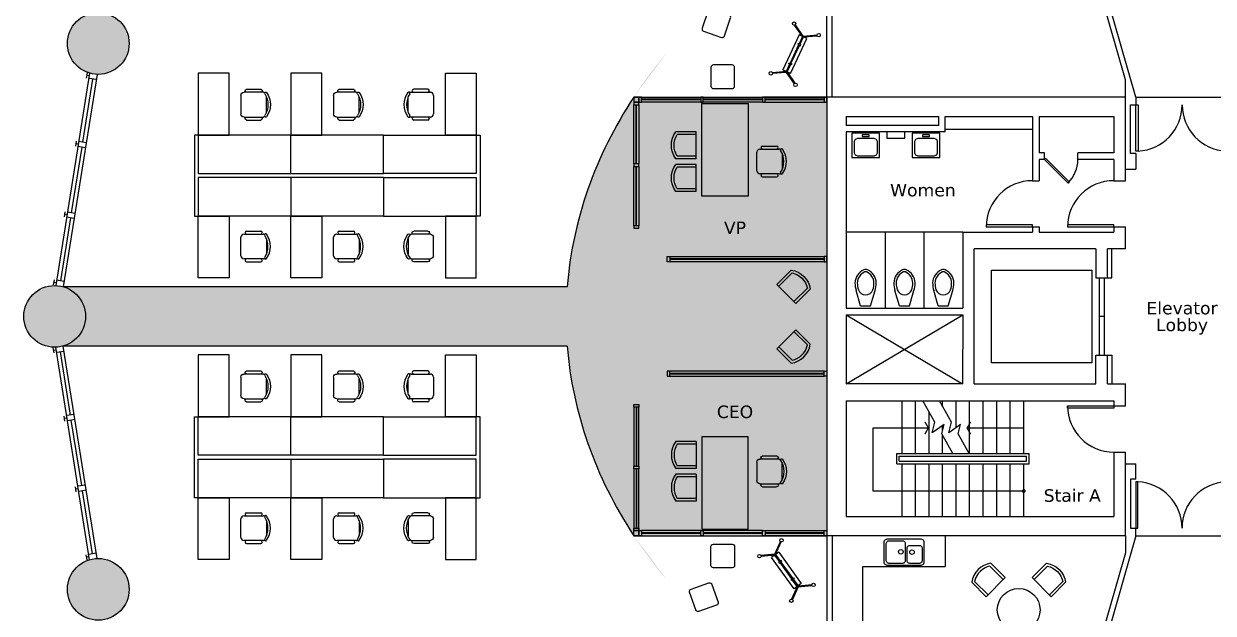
# Model space of a CAD drawing. Header units: centimetres. Extents: x -2286 to 2286, y -2018 to 2018.
# Drawn here: x -2286 to 61, y -586 to 578 of the extents above; entities that cross this region are included whole.
import ezdxf
from ezdxf.enums import TextEntityAlignment as Align

# ---------------------------------------------------------------- set-up
doc = ezdxf.new("R2010")
doc.units = ezdxf.units.CM
for name, color, linetype in [('A-door', 3, 'Continuous'), ('A-door-elev', 44, 'Continuous'), ('A-flor-patn', 5, 'Continuous'), ('A-flor-shft', 5, 'Continuous'), ('A-flor-strs', 12, 'Continuous'), ('A-mlwk', 30, 'Continuous'), ('A-note', 7, 'Continuous'), ('A-plbg-fixt', 3, 'Continuous'), ('A-wall', 1, 'Continuous'), ('A-wall-core', 7, 'Continuous'), ('A-wall-head', 8, 'Continuous'), ('A-wall-shel', 9, 'Continuous'), ('Elevator', 6, 'Continuous')]:
    doc.layers.add(name, color=color, linetype=linetype)
for name, color, linetype, true_color in [('A-flor-fill', 7, 'Continuous', 0xe8eafd), ('A-furn', 7, 'Continuous', 0x007300), ('A-furn-glass', 7, 'Continuous', 0x009494), ('A-furn-syst', 7, 'Continuous', 0x850000), ('A-shel-fill', 7, 'Continuous', 0x949494)]:
    doc.layers.add(name, color=color, linetype=linetype, true_color=true_color)
doc.styles.add('Title', font='verdana.ttf')

# ---------------------------------------------------------------- blocks, each defined once
blk = doc.blocks.new('OfficeChair')
at = {"color": 0}
for p, q in [((-5.952091793397813, 19.79999999999995), (5.952091793397813, 19.79999999999995)), ((-12, 4.400000000000091), (-12, 15.40000000000009)), ((-9.599999999999909, 2.400000000000091), (-9.599999999999909, 17.40000000000009)), ((9.599999999999909, 17.40000000000009), (9.599999999999909, 2.400000000000091)), ((12, 4.400000000000091), (12, 15.40000000000009)), ((7.199999999999818, 0), (-7.199999999999818, 0))]:
    blk.add_line(p, q, dxfattribs=at)
for centre, radius, start, end in [((-8.93427515625126, 19.21854397323614), 0.8634848993067097, 126.1745029890212, 306.1745029890212), ((0, 7), 16, 53.8254970109788, 126.1745029890212), ((0, 5.258873381212197), 15.71215325983861, 57.57575250459609, 122.4242474954039), ((8.93427515625126, 19.21854397323614), 0.8634848993067097, 233.8254970109788, 53.8254970109788), ((-10.80000000000018, 15.40000000000009), 1.2, 0, 180), ((-7.199999999999818, 17.40000000000009), 2.4, 153.7164312021626, 180), ((7.199999999999818, 17.40000000000009), 2.4, 0, 26.28356879783745), ((10.80000000000018, 15.40000000000009), 1.2, 0, 180), ((-10.80000000000018, 4.400000000000091), 1.2, 180, 0), ((-7.199999999999818, 2.400000000000091), 2.4, 180, 270), ((7.199999999999818, 2.400000000000091), 2.4, 270, 0), ((10.80000000000018, 4.400000000000091), 1.2, 180, 0)]:
    blk.add_arc(centre, radius, start, end, dxfattribs=at)
blk = doc.blocks.new('CoffeeChair')
at = {"linetype": 'Continuous'}
for p, q in [((-10.49999999978263, -6.756363620752381e-05), (-10.50010151138667, 15.77575360218032)), ((-8.399999999825923, -5.405090894328168e-05), (-8.400094464599533, 14.68062594878722)), ((8.399999999826377, 5.405090894328168e-05), (8.399905535052767, 14.68073405060511)), ((10.49999999978286, 6.756363620752381e-05), (10.4998984887593, 15.77579851126859)), ((10.49999999978286, 6.756363620752381e-05), (-10.49999999978263, -6.756363620752381e-05))]:
    blk.add_line(p, q, dxfattribs=at)
for radius, start, end in [(17.54929558892543, 53.25083670738347, 126.7494083498814), (15.44929558892548, 57.06374148575811, 122.9369358688072)]:
    blk.add_arc((-7.144025016714295e-05, 1.714205174906283), radius, start, end, dxfattribs=at)
blk = doc.blocks.new('Sink')
for points in [[(-13, 20.5), (13, 20.5), (13.64701334635447, 20.41477457682299), (14.25, 20.1650390625), (14.76774088541697, 19.76774088541674), (15.1650390625, 19.25), (15.41477457682322, 18.64701334635424), (15.5, 18), (15.5, 2.5), (15.41477457682322, 1.852986653645985), (15.1650390625, 1.25), (14.76774088541697, 0.7322591145834849), (14.25, 0.3349609375), (13.64701334635447, 0.08522542317723492), (13, 0), (-13, 0), (-13.64701334635447, 0.08522542317723492), (-14.25, 0.3349609375), (-14.76774088541697, 0.7322591145834849), (-15.1650390625, 1.25), (-15.41477457682322, 1.852986653645985), (-15.5, 2.5), (-15.5, 18), (-15.41477457682322, 18.64701334635424), (-15.1650390625, 19.25), (-14.76774088541697, 19.76774088541674), (-14.25, 20.1650390625), (-13.64701334635447, 20.41477457682299), (-13, 20.5)], [(-11.75, 19), (-1, 19), (-0.4823811848955302, 18.93182373046875), (0, 18.73203531901049), (0.4141845703125, 18.4141845703125), (0.7320353190107198, 18), (0.93182373046875, 17.51761881510424), (1, 17), (1, 3.5), (0.93182373046875, 2.982381184895985), (0.7320353190107198, 2.5), (0.4141845703125, 2.0858154296875), (0, 1.767964680989735), (-0.4823811848955302, 1.56817626953125), (-1, 1.5), (-11.75, 1.5), (-12.26761881510447, 1.56817626953125), (-12.75, 1.767964680989735), (-13.1641845703125, 2.0858154296875), (-13.48203531901072, 2.5), (-13.68182373046875, 2.982381184895985), (-13.75, 3.5), (-13.75, 17), (-13.68182373046875, 17.51761881510424), (-13.48203531901072, 18), (-13.1641845703125, 18.4141845703125), (-12.75, 18.73203531901049), (-12.26761881510447, 18.93182373046875), (-11.75, 19)], [(4.5, 15.5), (12, 15.5), (12.51761881510447, 15.43182373046875), (13, 15.23203531901049), (13.4141845703125, 14.9141845703125), (13.73203531901072, 14.5), (13.93182373046875, 14.01761881510424), (14, 13.5), (14, 3.5), (13.93182373046875, 2.982381184895985), (13.73203531901072, 2.5), (13.4141845703125, 2.0858154296875), (13, 1.767964680989735), (12.51761881510447, 1.56817626953125), (12, 1.5), (4.5, 1.5), (3.98238118489553, 1.56817626953125), (3.5, 1.767964680989735), (3.0858154296875, 2.0858154296875), (2.76796468098928, 2.5), (2.56817626953125, 2.982381184895985), (2.5, 3.5), (2.5, 13.5), (2.56817626953125, 14.01761881510424), (2.76796468098928, 14.5), (3.0858154296875, 14.9141845703125), (3.5, 15.23203531901049), (3.98238118489553, 15.43182373046875), (4.5, 15.5)]]:
    blk.add_lwpolyline(points)
for centre in [(-2.5, 10.5), (6.25, 10.25)]:
    blk.add_circle(centre, 1.75)

msp = doc.modelspace()

# ---------------------------------------------------------------- hatches: boundary and pattern name
at = {"layer": 'A-flor-fill'}
h = msp.add_hatch(color=256, dxfattribs=at)
h.dxf.hatch_style = 1
edge = h.paths.add_edge_path()
edge.add_line((-700.9290977978502, 433.0409012155934), (-1082.150927205622, 433.1385325023165))
edge.add_ellipse((3.374644518381619, 0.09367149388262078), major_axis=(-1219.200000930956, 0), ratio=0.7801877187911285, start_angle=332.9183807886959, end_angle=356.4781850931019)
edge.add_line((-1213.522875674057, 58.52482332331467), (-2207.982255270148, 58.52482354280807))
edge.add_arc((-2225.04, 2.220050873802393e-07), 60.96, 0, 73.75061869493283, ccw=False)
edge.add_arc((-2225.04, -2.22005096404132e-07), 60.96000000000001, -73.75061869493283, 4.173214165348327e-07, ccw=False)
edge.add_line((-2207.982255270148, -58.52482354280809), (-1213.508073381322, -58.52482376230438))
edge.add_ellipse((3.374644518381619, 0.09367149388262078), major_axis=(-1219.200000930956, 0), ratio=0.7801877187911285, start_angle=363.5331209494697, end_angle=387.0942941384804)
edge.add_line((-1082.028112448621, -433.1385325022462), (-701.150952186485, -433.2360755188611))
edge.add_line((-701.1509521864849, -433.2360755188611), (-700.9290977978503, 433.0409012155934))
at = {"layer": 'A-shel-fill'}
h = msp.add_hatch(color=256, dxfattribs=at)
h.dxf.hatch_style = 1
h.paths.add_polyline_path([(604.6559894777557, 1897.81034185076, 1), (482.7359894777557, 1897.81034185076, 1)])
h.paths.add_polyline_path([(1121.887274026149, 1720.334428369606, 1), (999.9672740261485, 1720.334428369606, 1)])
h.paths.add_polyline_path([(1461.436914816435, 1427.309968672609, 1), (1583.356914816435, 1427.309968672609, 1)])
h.paths.add_polyline_path([(1833.176967312938, 1026.926460509153, 1), (1955.096967312938, 1026.926460509153, 1)])
h.paths.add_polyline_path([(2199.981485038658, 538.9210484727616, 1), (2078.061485038658, 538.9210484727616, 1)])
h.paths.add_polyline_path([(2164.08, -2.220051555923419e-07, 1), (2286, -2.220051555923419e-07, 1)])
h.paths.add_polyline_path([(2199.981485038658, -538.9210484727616, 1), (2078.061485038658, -538.9210484727616, 1)])
h.paths.add_polyline_path([(1955.096967312938, -1026.926460509153, 1), (1833.176967312938, -1026.926460509153, 1)])
h.paths.add_polyline_path([(1583.356914816435, -1427.309968672609, 1), (1461.436914816435, -1427.309968672609, 1)])
h.paths.add_polyline_path([(1121.887274026149, -1720.334428369606, 1), (999.9672740261485, -1720.334428369606, 1)])
h.paths.add_polyline_path([(604.6559894777557, -1897.81034185076, 1), (482.7359894777557, -1897.81034185076, 1)])
h.paths.add_polyline_path([(-482.7359894777557, -1897.81034185076, 1), (-604.6559894777557, -1897.81034185076, 1)])
h.paths.add_polyline_path([(-999.9672740261484, -1720.334428369606, 1), (-1121.887274026149, -1720.334428369606, 1)])
h.paths.add_polyline_path([(-1461.436914816435, -1427.309968672609, 1), (-1583.356914816435, -1427.309968672609, 1)])
h.paths.add_polyline_path([(-1833.176967312938, -1026.926460509153, 1), (-1955.096967312938, -1026.926460509153, 1)])
h.paths.add_polyline_path([(-2199.981485038658, -538.9210484727616, 1), (-2078.061485038658, -538.9210484727616, 1)])
h.paths.add_polyline_path([(-2164.08, -2.220051555923419e-07, 1), (-2286, -2.220051555923419e-07, 1)])
h.paths.add_polyline_path([(-2078.061485038658, 538.9210484727616, 1), (-2199.981485038658, 538.9210484727616, 1)])
h.paths.add_polyline_path([(-1833.176967312938, 1026.926460509153, 1), (-1955.096967312938, 1026.926460509153, 1)])
h.paths.add_polyline_path([(-1583.356914816435, 1427.309968672609, 1), (-1461.436914816435, 1427.309968672609, 1)])
h.paths.add_polyline_path([(-1121.887274026149, 1720.334428369606, 1), (-999.9672740261484, 1720.334428369606, 1)])
h.paths.add_polyline_path([(-604.6559894777557, 1897.81034185076, 1), (-482.7359894777557, 1897.81034185076, 1)])

# ---------------------------------------------------------------- linework, layer by layer
at = {"layer": 'A-door'}
for points in [[(-91.32907279438153, 417.8985325023153), (-86.88407279438152, 417.8985325023153), (-86.88407279438152, 326.4585325023153), (-91.32907279438153, 326.4585325023153)], [(-91.55092720562195, -417.8985325023153), (-87.10592720562194, -417.8985325023153), (-87.10592720562194, -326.4585325023153), (-91.55092720562195, -326.4585325023153)]]:
    msp.add_lwpolyline(points, close=True, dxfattribs=at)
for points in [[(-224.9718714597469, 263.2513311676795), (-271.6690727943815, 309.9485325023153), (-269.3990821531062, 312.2185231435911), (-222.7018808184716, 265.5213218089559), (-224.9718714597469, 263.2513311676795)], [(-386.6038144122216, 176.5985325023153), (-295.1640727943815, 176.5985325023153), (-295.1640727943815, 181.0435325023153), (-386.6038144122216, 181.0435325023153), (-386.6038144122216, 176.5985325023153)], [(-225.9488144122216, 176.5985325023153), (-134.5090727943815, 176.5985325023153), (-134.5090727943815, 181.0435325023153), (-225.9488144122216, 181.0435325023153), (-225.9488144122216, 176.5985325023153)], [(-226.170668823462, -176.5985325023153), (-134.7309272056243, -176.5985325023153), (-134.7309272056243, -181.0435325023153), (-226.170668823462, -181.0435325023153), (-226.170668823462, -176.5985325023153)]]:
    msp.add_lwpolyline(points, dxfattribs=at)
for centre, radius, start, end in [((-91.32907279438153, 417.8985325023153), 91.44000000000058, 272.7830207538572, 0), ((91.55092720561963, 417.8985325023153), 91.44000000000058, 180, 267.2169792461428), ((-271.6690727943815, 309.9485325023153), 66.03979329427082, 315.0000000000092, 0), ((-295.1640727943815, 176.5985325023153), 91.43974161783854, 90, 180), ((-134.5090727943815, 176.5985325023153), 91.43974161783854, 90, 180), ((-134.7309272056243, -176.5985325023153), 91.43974161783854, 180, 270), ((-91.55092720562195, -417.8985325023153), 91.44000000000058, 0, 87.21697924614284), ((91.32907279437806, -417.8985325023153), 91.44000000000058, 92.78302075385714, 180)]:
    msp.add_arc(centre, radius, start, end, dxfattribs=at)
at = {"layer": 'A-door-elev'}
for p, q in [((-163.9409272056266, 76.26853250231531), (-163.9409272056266, -76.26853250231531)), ((-153.7809272056266, 76.26853250231531), (-153.7809272056266, -76.26853250231531)), ((-153.7809272056266, 0), (-163.9409272056266, 0))]:
    msp.add_line(p, q, dxfattribs=at)
at = {"layer": 'A-flor-patn'}
for p, q in [((-1082.150927205621, 433.1385325023166), (-700.9290977978504, 433.0409012155934)), ((-1213.522875674057, 58.52482332331466), (-2207.982255270148, 58.52482354280808)), ((-1213.508073381322, -58.52482376230438), (-2207.982255270148, -58.52482354280808)), ((-1082.028112448621, -433.1385325022462), (-701.1509521864847, -433.2360755188611))]:
    msp.add_line(p, q, dxfattribs=at)
for start_param, end_param in [(5.810521885170979, 6.221718041408397), (6.344849900619021, 6.756069948399871)]:
    msp.add_ellipse((3.374644518381619, 0.09367149388262078), major_axis=(-1219.200000930956, 0), ratio=0.7801877187911285, start_param=start_param, end_param=end_param, dxfattribs=at)
at = {"layer": 'A-flor-shft'}
for p, q in [((-663.050927205622, -133.4185325023153), (-432.9590727943815, 3.243532502315302)), ((-662.8290727943815, 3.243532502315302), (-433.180927205622, -133.4185325023153))]:
    msp.add_line(p, q, dxfattribs=at)
at = {"layer": 'A-flor-strs'}
for p, q in [((-552.560927205622, -270.5785325023153), (-552.560927205622, -166.4385325023153)), ((-525.8909272056219, -270.5785325023153), (-525.8909272056219, -166.4385325023153)), ((-472.5509272056219, -177.8658453278358), (-472.5509272056219, -166.4385325023153)), ((-445.880927205622, -219.4055836904662), (-445.880927205622, -166.4385325023153)), ((-419.2109272056219, -270.5785325023153), (-419.2109272056219, -166.4385325023153)), ((-392.5409272056219, -270.5785325023153), (-392.5409272056219, -166.4385325023153)), ((-365.870927205622, -270.5785325023153), (-365.870927205622, -166.4385325023153)), ((-339.200927205622, -270.5785325023153), (-339.200927205622, -166.4385325023153)), ((-312.5309272056219, -270.5785325023153), (-312.5309272056219, -166.4385325023153)), ((-499.2209272056219, -270.5785325023153), (-499.2209272056219, -188.3379709788778)), ((-609.913757202366, -344.8735325023153), (-609.913757202366, -220.2168003245809)), ((-609.913757202366, -220.2168003245809), (-500.6116950278875, -220.2168003245809)), ((-472.5509272056219, -224.5351930654662), (-472.5509272056219, -215.2324534007528)), ((-312.5309272056219, -220.4135325023153), (-424.3320566402318, -220.4135325023153)), ((-472.5509272056219, -270.5785325023153), (-472.5509272056219, -235.4790728668983)), ((-563.24316923036, -290.8985325023153), (-563.24316923036, -270.5785325023153)), ((-563.24316923036, -270.5785325023153), (-301.62316923036, -270.5785325023153)), ((-558.16316923036, -275.6585325023153), (-306.70316923036, -275.6585325023153)), ((-558.16316923036, -285.8185325023153), (-558.16316923036, -275.6585325023153)), ((-306.70316923036, -285.8185325023153), (-306.70316923036, -275.6585325023153)), ((-301.62316923036, -290.8985325023153), (-301.62316923036, -270.5785325023153)), ((-563.24316923036, -290.8985325023153), (-301.62316923036, -290.8985325023153)), ((-558.16316923036, -285.8185325023153), (-306.70316923036, -285.8185325023153)), ((-552.560927205622, -395.0385325023153), (-552.560927205622, -290.8985325023153)), ((-525.8909272056219, -395.0385325023153), (-525.8909272056219, -290.8985325023153)), ((-499.2209272056219, -395.0385325023153), (-499.2209272056219, -290.8985325023153)), ((-472.5509272056219, -395.0385325023153), (-472.5509272056219, -290.8985325023153)), ((-445.880927205622, -395.0385325023153), (-445.880927205622, -290.8985325023153)), ((-419.2109272056219, -395.0385325023153), (-419.2109272056219, -290.8985325023153)), ((-392.5409272056219, -395.0385325023153), (-392.5409272056219, -290.8985325023153)), ((-365.870927205622, -395.0385325023153), (-365.870927205622, -290.8985325023153)), ((-339.200927205622, -395.0385325023153), (-339.200927205622, -290.8985325023153)), ((-312.5309272056219, -395.0385325023153), (-312.5309272056219, -290.8985325023153)), ((-309.8298511673935, -344.8735325023153), (-609.913757202366, -344.8735325023153))]:
    msp.add_line(p, q, dxfattribs=at)
for points in [[(-452.693424147333, -270.5785325023153), (-474.4352566327037, -232.1483950635739), (-469.7622602134344, -213.2682038200847), (-492.9740733644753, -229.6179035271159), (-487.7676728110907, -208.5823916456051), (-511.6105068768443, -166.4385041130534)], [(-420.0988186030861, -270.5785325023153), (-441.8406053468972, -232.1483950635739), (-437.1676606040594, -213.2682038200847), (-460.3794737551003, -229.6179035271159), (-455.1730732017157, -208.5823916456051), (-479.0159072674693, -166.4385041130534)]]:
    msp.add_lwpolyline(points, dxfattribs=at)
at = {"layer": 'A-flor-strs', "const_width": 2.54, "flags": 128}
for points in [[(-500.6116950278875, -220.2168003245809), (-507.6833975222978, -207.9682523082517)], [(-424.3320566402318, -220.4135325023153), (-417.2603541458216, -208.164984485986)], [(-500.6116950278875, -220.2168003245809), (-507.6833975222978, -232.4653483409102)], [(-424.3320566402318, -220.4135325023153), (-417.2603541458216, -232.6620805186446)]]:
    msp.add_lwpolyline(points, dxfattribs=at)
at = {"layer": 'A-flor-strs', "const_width": 3.81, "flags": 128}
msp.add_lwpolyline([(-310.625927205622, -344.8735325023153, -1), (-314.435927205622, -344.8735325023153, -1)], format="xyb", close=True, dxfattribs=at)
at = {"layer": 'A-furn'}
for p, q in [((-749.074640074544, 552.614502077925), (-764.6902263019819, 574.967143721331)), ((-747.5129778309682, 553.7054814714005), (-763.128564058406, 576.0581231148064)), ((-755.9772280407177, 555.8422999912458), (-788.2552071739295, 486.8164203295138)), ((-772.7243842500391, 479.5538750245419), (-740.4464051168285, 548.5797546862739)), ((-740.4464051168285, 548.5797546862739), (-755.9772280407177, 555.8422999912458)), ((-749.074640074544, 552.614502077925), (-755.741120064889, 538.3583541424605)), ((-754.0154730733458, 537.5514046641302), (-747.348993083001, 551.8075525995947)), ((-747.348993083001, 551.8075525995947), (-749.074640074544, 552.614502077925)), ((-747.5129778309682, 553.7054814714005), (-720.3472292123693, 556.052655017645)), ((-747.348993083001, 551.8075525995947), (-720.183244464402, 554.1547261458392)), ((-756.8280428624391, 536.033989227432), (-773.5992164198619, 500.1691352666847)), ((-771.8735694283189, 499.3621857883546), (-755.102395870896, 535.2270397491018)), ((-774.686139217411, 497.8447703516563), (-781.3526192077559, 483.5886224161929)), ((-779.6269722162127, 482.7816729378628), (-772.9604922258678, 497.037820873326)), ((-781.3526192077559, 483.5886224161929), (-808.5183678263547, 481.2414488699474)), ((-781.1886344597897, 481.6906935443861), (-808.3543830783875, 479.3435199981416)), ((-772.7243842500391, 479.5538750245419), (-788.2552071739295, 486.8164203295138)), ((-781.3526192077559, 483.5886224161929), (-779.6269722162127, 482.7816729378628)), ((-781.1886344597897, 481.6906935443861), (-765.5730482323509, 459.3380519009801)), ((-779.6269722162127, 482.7816729378628), (-764.011385988775, 460.4290312944556)), ((-1758.786897501055, 358.1400000383641), (-1941.666897501097, 358.1400000383641)), ((-1575.906897501013, 358.1400000383641), (-1758.786897501055, 358.1400000383641)), ((-1758.786897501055, 281.9400000383664), (-1758.786897501055, 358.1400000383641)), ((-1575.906897501013, 281.9400000383664), (-1575.906897501013, 358.1400000383641)), ((-1575.906897501013, 358.1400000383641), (-1393.026897500972, 358.1400000383641)), ((-1575.906897501013, 281.9400000383664), (-1575.906897501013, 358.1400000383641)), ((-1758.786897501055, 274.3200000383664), (-1758.786897501055, 198.1200000383687)), ((-1575.906897501013, 274.3200000383664), (-1575.906897501013, 198.1200000383687)), ((-1575.906897501013, 274.3200000383664), (-1575.906897501013, 198.1200000383687)), ((-1758.786897501055, 198.1200000383687), (-1941.666897501097, 198.1200000383687)), ((-1575.906897501013, 198.1200000383687), (-1758.786897501055, 198.1200000383687)), ((-1575.906897501013, 198.1200000383687), (-1393.026897500972, 198.1200000383687)), ((-1758.786897501055, -198.1200000383687), (-1941.666897501097, -198.1200000383687)), ((-1575.906897501013, -198.1200000383687), (-1758.786897501055, -198.1200000383687)), ((-1758.786897501055, -274.3200000383664), (-1758.786897501055, -198.1200000383687)), ((-1575.906897501013, -274.3200000383664), (-1575.906897501013, -198.1200000383687)), ((-1575.906897501013, -198.1200000383687), (-1393.026897500972, -198.1200000383687)), ((-1575.906897501013, -274.3200000383664), (-1575.906897501013, -198.1200000383687)), ((-1758.786897501055, -281.9400000383664), (-1758.786897501055, -358.1400000383641)), ((-1575.906897501013, -281.9400000383664), (-1575.906897501013, -358.1400000383641)), ((-1575.906897501013, -281.9400000383664), (-1575.906897501013, -358.1400000383641)), ((-1758.786897501055, -358.1400000383641), (-1941.666897501097, -358.1400000383641)), ((-1575.906897501013, -358.1400000383641), (-1758.786897501055, -358.1400000383641)), ((-1575.906897501013, -358.1400000383641), (-1393.026897500972, -358.1400000383641)), ((-804.0000011474981, -469.467304668277), (-792.7554552693837, -444.626867682183)), ((-802.2645296460087, -470.2529023181734), (-791.0199837678954, -445.4124653320782)), ((-804.0000011474981, -469.467304668277), (-831.134723557617, -472.1494607768592)), ((-796.0721965551804, -465.8122479866316), (-810.0049460095437, -475.8037202325997)), ((-796.0721965551804, -465.8122479866316), (-751.6656532397637, -527.735578894908)), ((-803.8126129187154, -471.3630659010591), (-830.9473353288355, -474.045222009639)), ((-765.5984026941247, -537.7270511408761), (-810.0049460095437, -475.8037202325997)), ((-803.8126129187154, -471.3630659010591), (-802.2645296460087, -470.2529023181734)), ((-794.6411796257296, -484.1523004665758), (-803.8126129187154, -471.3630659010591)), ((-802.2645296460087, -470.2529023181734), (-793.0930963530227, -483.04213688369)), ((-770.0728407577609, -518.411967263467), (-793.1458417642522, -486.2374954469259)), ((-791.5977584915454, -485.1273318640401), (-768.5247574850553, -517.3018036805812)), ((-759.4060696032965, -533.2863968093344), (-770.6506154814085, -558.1268337954284)), ((-757.6705981018082, -534.0719944592296), (-768.9151439799202, -558.9124314453236)), ((-759.4060696032965, -533.2863968093344), (-768.5775028962823, -520.4971622438165)), ((-767.0294196235756, -519.3869986609313), (-757.8579863305897, -532.1762332264492)), ((-751.6656532397637, -527.735578894908), (-765.5984026941247, -537.7270511408761)), ((-757.8579863305897, -532.1762332264492), (-759.4060696032965, -533.2863968093344)), ((-757.8579863305897, -532.1762332264492), (-730.7232639204697, -529.494077117867)), ((-757.6705981018082, -534.0719944592296), (-730.5358756916881, -531.389838350648))]:
    msp.add_line(p, q, dxfattribs=at)
at = {"layer": 'A-furn', "flags": 128}
for points in [[(-944.2775974799591, 563.0886379058534), (-908.9799611647632, 551.0763063227009, 0.4142135623731023), (-903.0909801308225, 553.9747804504187), (-891.0786485476694, 589.2724167656147, 0.41421356237309), (-893.9771226753872, 595.1613977995565), (-929.2747589905844, 607.1737293827096, 0.4142135623731014), (-935.163740024525, 604.2752552549917), (-947.1760716076781, 568.9776189397952, 0.4142135623730911)], [(-925.0744566646158, 449.8864933825961), (-887.7888127859604, 449.8867333019938, 0.4142135623731023), (-883.1476547697328, 454.5279510468941), (-883.1478946891306, 491.8135949255494, 0.41421356237309), (-887.7891124340314, 496.4547529417777), (-925.0747563126866, 496.4545130223799, 0.4142135623731014), (-929.7159143289144, 491.8132952774797), (-929.7156744095166, 454.5276513988244, 0.4142135623730911)], [(-925.0744566646158, -449.8864933825961), (-887.7888127859604, -449.8867333019938, -0.4142135623731023), (-883.1476547697328, -454.5279510468941), (-883.1478946891306, -491.8135949255494, -0.41421356237309), (-887.7891124340314, -496.4547529417777), (-925.0747563126866, -496.4545130223799, -0.4142135623731014), (-929.7159143289144, -491.8132952774797), (-929.7156744095166, -454.5276513988244, -0.4142135623730911)], [(-969.0567576656426, -538.3094777201699), (-933.7591213504468, -526.2971461370173, -0.4142135623731023), (-927.8701403165061, -529.1956202647352), (-915.857808733353, -564.4932565799311, -0.41421356237309), (-918.7562828610709, -570.3822376138729), (-954.0539191762679, -582.394569197026, -0.4142135623731014), (-959.9429002102086, -579.4960950693081), (-971.9552317933617, -544.1984587541117, -0.4142135623730911)]]:
    msp.add_lwpolyline(points, format="xyb", close=True, dxfattribs=at)
at = {"layer": 'A-furn'}
for points in [[(-753.3704537840266, 534.4171465494227), (-752.2835309864776, 536.7415114644512), (-757.4730621517572, 539.1682473421396), (-758.5599849493074, 536.8438824271111)], [(-770.1416273414494, 498.5522925886755), (-771.2285501389985, 496.2279276736469), (-776.4180813042805, 498.6546635513354), (-775.3311585067302, 500.9790284663638)], [(-1880.706897501094, 358.1400000383641), (-1880.706897501094, 480.0600000383664), (-1941.666897501097, 480.0600000383664), (-1941.666897501097, 358.1400000383641)], [(-1697.826897501053, 358.1400000383641), (-1697.826897501053, 480.0600000383664), (-1758.786897501055, 480.0600000383664), (-1758.786897501055, 358.1400000383641)], [(-1453.986897500974, 358.1400000383641), (-1453.986897500974, 480.0600000383664), (-1393.026897500972, 480.0600000383664), (-1393.026897500972, 358.1400000383641)], [(-856.0909272056219, 237.5585325023188), (-947.530927205622, 237.5585325023188), (-947.530927205622, 420.4385325023165), (-856.0909272056219, 420.4385325023165)], [(-1880.706897501094, 198.1200000383687), (-1880.706897501094, 76.20000003836641), (-1941.666897501097, 76.20000003836641), (-1941.666897501097, 198.1200000383687)], [(-1697.826897501053, 198.1200000383687), (-1697.826897501053, 76.20000003836641), (-1758.786897501055, 76.20000003836641), (-1758.786897501055, 198.1200000383687)], [(-1453.986897500974, 198.1200000383687), (-1453.986897500974, 76.20000003836641), (-1393.026897500972, 76.20000003836641), (-1393.026897500972, 198.1200000383687)], [(-1880.706897501094, -198.1200000383687), (-1880.706897501094, -76.20000003836641), (-1941.666897501097, -76.20000003836641), (-1941.666897501097, -198.1200000383687)], [(-1697.826897501053, -198.1200000383687), (-1697.826897501053, -76.20000003836641), (-1758.786897501055, -76.20000003836641), (-1758.786897501055, -198.1200000383687)], [(-1453.986897500974, -198.1200000383687), (-1453.986897500974, -76.20000003836641), (-1393.026897500972, -76.20000003836641), (-1393.026897500972, -198.1200000383687)], [(-856.0909272056219, -237.5585325023188), (-947.530927205622, -237.5585325023188), (-947.530927205622, -420.4385325023165), (-856.0909272056219, -420.4385325023165)], [(-1880.706897501094, -358.1400000383641), (-1880.706897501094, -480.0600000383664), (-1941.666897501097, -480.0600000383664), (-1941.666897501097, -358.1400000383641)], [(-1697.826897501053, -358.1400000383641), (-1697.826897501053, -480.0600000383664), (-1758.786897501055, -480.0600000383664), (-1758.786897501055, -358.1400000383641)], [(-1453.986897500974, -358.1400000383641), (-1453.986897500974, -480.0600000383664), (-1393.026897500972, -480.0600000383664), (-1393.026897500972, -358.1400000383641)], [(-790.0440278692813, -484.0131184461559), (-791.5393657307587, -481.9279234658059), (-796.1949102479936, -485.26651388446), (-794.6995723865163, -487.3517088648095)], [(-766.9710268627889, -516.1875902626971), (-765.4756890013115, -518.2727852430471), (-770.1312335185453, -521.6113756617001), (-771.626571380025, -519.5261806813512)]]:
    msp.add_lwpolyline(points, close=True, dxfattribs=at)
for centre in [(-765.7494792483642, 578.1465876718829), (-717.064123508091, 555.3802730029697), (-811.6374887826659, 480.0159020128168), (-762.9521330423926, 457.2495873439037), (-790.5627029984295, -442.0925594694071), (-834.2384867575961, -473.4133969451747), (-727.4321124917091, -530.1259021823324), (-771.1078962508757, -561.4467396581)]:
    msp.add_circle(centre, 3.351250608224261, dxfattribs=at)
at = {"layer": 'A-furn-glass'}
for p, q in [((-950.070927205622, 428.6935325023165), (-1066.910927205622, 428.6935325023165)), ((-950.070927205622, 427.4235325023164), (-1066.910927205622, 427.4235325023164)), ((-828.150927205622, 428.6935325023165), (-944.9909272056219, 428.6935325023165)), ((-828.150927205622, 427.4235325023164), (-944.9909272056219, 427.4235325023164)), ((-706.2309272056219, 428.6935325023153), (-823.070927205622, 428.6935325023165)), ((-706.2309272056219, 427.4235325023153), (-823.070927205622, 427.4235325023164)), ((-1077.705927205622, 301.0585325023164), (-1077.705927205622, 417.8985325023165)), ((-1076.435927205622, 301.0585325023164), (-1076.435927205622, 417.8985325023165)), ((-1077.705927205622, 179.1385325023165), (-1077.705927205622, 295.9785325023165)), ((-1076.435927205622, 179.1385325023165), (-1076.435927205622, 295.9785325023165)), ((-706.2309272056254, 113.733532502313), (-1011.030927205622, 113.7335325023165)), ((-706.2309272056254, 112.463532502313), (-1011.030927205622, 112.4635325023165)), ((-706.2309272056254, -112.463532502313), (-1011.030927205622, -112.4635325023165)), ((-706.2309272056254, -113.733532502313), (-1011.030927205622, -113.7335325023165)), ((-1077.705927205622, -179.1385325023165), (-1077.705927205622, -295.9785325023165)), ((-1076.435927205622, -179.1385325023165), (-1076.435927205622, -295.9785325023165)), ((-1077.705927205622, -301.0585325023164), (-1077.705927205622, -417.8985325023165)), ((-1076.435927205622, -301.0585325023164), (-1076.435927205622, -417.8985325023165)), ((-950.070927205622, -427.4235325023164), (-1066.910927205622, -427.4235325023164)), ((-950.070927205622, -428.6935325023165), (-1066.910927205622, -428.6935325023165)), ((-828.150927205622, -427.4235325023164), (-944.9909272056219, -427.4235325023164)), ((-828.150927205622, -428.6935325023165), (-944.9909272056219, -428.6935325023165)), ((-706.2309272056219, -427.4235325023153), (-823.070927205622, -427.4235325023164)), ((-706.2309272056219, -428.6935325023153), (-823.070927205622, -428.6935325023165))]:
    msp.add_line(p, q, dxfattribs=at)
at = {"layer": 'A-furn-syst'}
for p, q in [((-1066.910927205622, 433.1385325023165), (-950.070927205622, 433.1385325023165)), ((-950.070927205622, 422.9785325023165), (-1066.910927205622, 422.9785325023165)), ((-944.9909272056219, 433.1385325023165), (-828.150927205622, 433.1385325023165)), ((-828.150927205622, 422.9785325023165), (-944.9909272056219, 422.9785325023165)), ((-706.2309272056219, 433.1385325023153), (-823.070927205622, 433.1385325023165)), ((-823.070927205622, 422.9785325023165), (-706.2309272056219, 422.9785325023153)), ((-1082.150927205622, 301.0585325023164), (-1082.150927205622, 417.8985325023165)), ((-1071.990927205622, 417.8985325023165), (-1071.990927205622, 301.0585325023164)), ((-1941.66689750111, 358.1400000383641), (-1949.28689750111, 358.1400000383641)), ((-1949.28689750111, 358.1400000383641), (-1949.28689750111, 198.1200000383687)), ((-1941.666897501097, 358.1400000383641), (-1941.666897501097, 281.9400000383664)), ((-1393.026897500972, 358.1400000383641), (-1393.026897500972, 281.9400000383664)), ((-1393.026897500958, 358.1400000383641), (-1385.406897500958, 358.1400000383641)), ((-1385.406897500958, 358.1400000383641), (-1385.406897500958, 198.1200000383687)), ((-1941.666897501097, 281.9400000383664), (-1758.786897501055, 281.9400000383664)), ((-1758.786897501055, 281.9400000383664), (-1575.906897501013, 281.9400000383664)), ((-1393.026897500972, 281.9400000383664), (-1575.906897501013, 281.9400000383664)), ((-1082.150927205622, 179.1385325023165), (-1082.150927205622, 295.9785325023165)), ((-1071.990927205622, 295.9785325023165), (-1071.990927205622, 179.1385325023165)), ((-1758.786897501109, 274.3200000383711), (-1941.66689750111, 274.3200000383711)), ((-1941.66689750111, 274.3200000383711), (-1941.666897501109, 198.1200000383687)), ((-1575.906897501068, 274.3200000383711), (-1758.786897501069, 274.3200000383711)), ((-1575.906897500959, 274.3200000383711), (-1393.026897500958, 274.3200000383711)), ((-1393.026897500958, 274.3200000383711), (-1393.026897500959, 198.1200000383687)), ((-1949.28689750111, 198.1200000383687), (-1941.66689750111, 198.1200000383687)), ((-1385.406897500958, 198.1200000383687), (-1393.026897500958, 198.1200000383687)), ((-1011.030927205622, 118.1785325023165), (-706.2309272056254, 118.1785325023165)), ((-706.2309272056254, 108.018532502313), (-1011.030927205622, 108.0185325023165)), ((-706.2309272056254, -108.018532502313), (-1011.030927205622, -108.0185325023165)), ((-1011.030927205622, -118.1785325023165), (-706.2309272056254, -118.1785325023165)), ((-1082.150927205622, -179.1385325023165), (-1082.150927205622, -295.9785325023165)), ((-1071.990927205622, -295.9785325023165), (-1071.990927205622, -179.1385325023165)), ((-1949.28689750111, -358.1400000383641), (-1949.28689750111, -198.1200000383687)), ((-1949.28689750111, -198.1200000383687), (-1941.66689750111, -198.1200000383687)), ((-1941.66689750111, -274.3200000383711), (-1941.666897501109, -198.1200000383687)), ((-1385.406897500958, -198.1200000383687), (-1393.026897500958, -198.1200000383687)), ((-1393.026897500958, -274.3200000383711), (-1393.026897500959, -198.1200000383687)), ((-1385.406897500958, -358.1400000383641), (-1385.406897500958, -198.1200000383687)), ((-1758.786897501109, -274.3200000383711), (-1941.66689750111, -274.3200000383711)), ((-1575.906897501068, -274.3200000383711), (-1758.786897501069, -274.3200000383711)), ((-1575.906897500959, -274.3200000383711), (-1393.026897500958, -274.3200000383711)), ((-1941.666897501097, -358.1400000383641), (-1941.666897501097, -281.9400000383664)), ((-1941.666897501097, -281.9400000383664), (-1758.786897501055, -281.9400000383664)), ((-1758.786897501055, -281.9400000383664), (-1575.906897501013, -281.9400000383664)), ((-1393.026897500972, -281.9400000383664), (-1575.906897501013, -281.9400000383664)), ((-1393.026897500972, -358.1400000383641), (-1393.026897500972, -281.9400000383664)), ((-1082.150927205622, -301.0585325023164), (-1082.150927205622, -417.8985325023165)), ((-1071.990927205622, -417.8985325023165), (-1071.990927205622, -301.0585325023164)), ((-1941.66689750111, -358.1400000383641), (-1949.28689750111, -358.1400000383641)), ((-1393.026897500958, -358.1400000383641), (-1385.406897500958, -358.1400000383641)), ((-950.070927205622, -422.9785325023165), (-1066.910927205622, -422.9785325023165)), ((-1066.910927205622, -433.1385325023165), (-950.070927205622, -433.1385325023165)), ((-828.150927205622, -422.9785325023165), (-944.9909272056219, -422.9785325023165)), ((-944.9909272056219, -433.1385325023165), (-828.150927205622, -433.1385325023165)), ((-823.070927205622, -422.9785325023165), (-706.2309272056219, -422.9785325023153)), ((-706.2309272056219, -433.1385325023153), (-823.070927205622, -433.1385325023165))]:
    msp.add_line(p, q, dxfattribs=at)
for points in [[(-1082.150927205622, 422.9785325023165), (-1071.990927205622, 422.9785325023165), (-1071.990927205622, 433.1385325023165), (-1082.150927205622, 433.1385325023165)], [(-1082.150927205622, 417.8985325023165), (-1071.990927205622, 417.8985325023165), (-1071.990927205622, 422.9785325023165), (-1082.150927205622, 422.9785325023165)], [(-1066.910927205622, 422.9785325023165), (-1066.910927205622, 433.1385325023165), (-1071.990927205622, 433.1385325023165), (-1071.990927205622, 422.9785325023165)], [(-944.9909272056219, 422.9785325023165), (-944.9909272056219, 433.1385325023165), (-950.070927205622, 433.1385325023165), (-950.070927205622, 422.9785325023165)], [(-823.070927205622, 422.9785325023165), (-823.070927205622, 433.1385325023165), (-828.150927205622, 433.1385325023165), (-828.150927205622, 422.9785325023165)], [(-701.150927205622, 422.9785325023153), (-701.150927205622, 433.1385325023153), (-706.2309272056219, 433.1385325023153), (-706.2309272056219, 422.9785325023153)], [(-1082.150927205622, 295.9785325023165), (-1071.990927205622, 295.9785325023165), (-1071.990927205622, 301.0585325023164), (-1082.150927205622, 301.0585325023164)], [(-1082.150927205622, 174.0585325023165), (-1071.990927205622, 174.0585325023165), (-1071.990927205622, 179.1385325023165), (-1082.150927205622, 179.1385325023165)], [(-1016.110927205622, 108.0185325023165), (-1016.110927205622, 118.1785325023165), (-1011.030927205622, 118.1785325023165), (-1011.030927205622, 108.0185325023165)], [(-701.1509272056254, 108.0185325023136), (-701.1509272056254, 118.1785325023136), (-706.2309272056254, 118.1785325023136), (-706.2309272056254, 108.0185325023136)], [(-1016.110927205622, -108.0185325023165), (-1016.110927205622, -118.1785325023165), (-1011.030927205622, -118.1785325023165), (-1011.030927205622, -108.0185325023165)], [(-701.1509272056254, -108.0185325023136), (-701.1509272056254, -118.1785325023136), (-706.2309272056254, -118.1785325023136), (-706.2309272056254, -108.0185325023136)], [(-1082.150927205622, -174.0585325023165), (-1071.990927205622, -174.0585325023165), (-1071.990927205622, -179.1385325023165), (-1082.150927205622, -179.1385325023165)], [(-1082.150927205622, -295.9785325023165), (-1071.990927205622, -295.9785325023165), (-1071.990927205622, -301.0585325023164), (-1082.150927205622, -301.0585325023164)], [(-1082.150927205622, -417.8985325023165), (-1071.990927205622, -417.8985325023165), (-1071.990927205622, -422.9785325023165), (-1082.150927205622, -422.9785325023165)], [(-1082.150927205622, -422.9785325023165), (-1071.990927205622, -422.9785325023165), (-1071.990927205622, -433.1385325023165), (-1082.150927205622, -433.1385325023165)], [(-1066.910927205622, -422.9785325023165), (-1066.910927205622, -433.1385325023165), (-1071.990927205622, -433.1385325023165), (-1071.990927205622, -422.9785325023165)], [(-944.9909272056219, -422.9785325023165), (-944.9909272056219, -433.1385325023165), (-950.070927205622, -433.1385325023165), (-950.070927205622, -422.9785325023165)], [(-823.070927205622, -422.9785325023165), (-823.070927205622, -433.1385325023165), (-828.150927205622, -433.1385325023165), (-828.150927205622, -422.9785325023165)], [(-701.150927205622, -422.9785325023153), (-701.150927205622, -433.1385325023153), (-706.2309272056219, -433.1385325023153), (-706.2309272056219, -422.9785325023153)]]:
    msp.add_lwpolyline(points, close=True, dxfattribs=at)
msp.add_circle((-322.4263948100481, -579.3491915101438), 42.18285275286378, dxfattribs=at)
at = {"layer": 'A-mlwk'}
for p, q in [((-467.4709272056185, -433.1385325023153), (-467.4709272056115, -494.0985325023407)), ((-630.0309272056196, -644.7417760460061), (-630.0309272056196, -494.0985325023407)), ((-630.0309272056196, -494.0985325023407), (-467.4709272056115, -494.0985325023407))]:
    msp.add_line(p, q, dxfattribs=at)
at = {"layer": 'A-plbg-fixt'}
for p, q in [((-651.7651486407373, 362.0185325023153), (-651.7651486407373, 314.0124704905966)), ((-596.9011072995906, 362.0185325023153), (-651.7651486407373, 362.0185325023153)), ((-631.0566968992, 358.4036627106482), (-631.0566968992, 355.0568385732786)), ((-617.6095590411279, 358.4036627106482), (-631.0566968992, 358.4036627106482)), ((-631.0566968992, 355.0568385732786), (-617.6095590411279, 355.0568385732786)), ((-617.6095590411279, 355.0568385732786), (-617.6095590411279, 358.4036627106482)), ((-596.9011072995906, 314.0124704905966), (-596.9011072995906, 362.0185325023153)), ((-532.735463175241, 362.0185325023153), (-532.735463175241, 314.0124704905966)), ((-477.8714218340966, 362.0185325023153), (-532.735463175241, 362.0185325023153)), ((-512.027011433706, 358.4036627106482), (-512.027011433706, 355.0568385732786)), ((-498.5798735756316, 358.4036627106482), (-512.027011433706, 358.4036627106482)), ((-512.027011433706, 355.0568385732786), (-498.5798735756316, 355.0568385732786)), ((-498.5798735756316, 355.0568385732786), (-498.5798735756316, 358.4036627106482)), ((-477.8714218340966, 314.0124704905966), (-477.8714218340966, 362.0185325023153)), ((-467.2490727943816, 369.6385325023153), (-295.1640727943815, 369.6385325023153)), ((-647.2827865801904, 345.3805816559608), (-647.2827865801904, 323.1200282705443)), ((-607.9671501869597, 351.1412636221068), (-640.6991057533659, 351.1412636221068)), ((-601.3834693601375, 323.1200282705443), (-601.3834693601375, 345.3805816559608)), ((-528.253101114694, 345.3805816559608), (-528.253101114694, 323.1200282705443)), ((-488.9374647214656, 351.1412636221068), (-521.6694202878718, 351.1412636221068)), ((-482.3537838946435, 323.1200282705443), (-482.3537838946435, 345.3805816559608)), ((-651.7651486407373, 314.0124704905966), (-596.9011072995906, 314.0124704905966)), ((-640.6991057533659, 317.3592946279662), (-607.9671501869597, 317.3592946279662)), ((-532.735463175241, 314.0124704905966), (-477.8714218340966, 314.0124704905966)), ((-521.6694202878718, 317.3592946279662), (-488.9374647214656, 317.3592946279662)), ((-432.9590727943815, 166.4385325023153), (-662.8290727943815, 166.4385325023153)), ((-586.2057394610497, 166.4385325023153), (-586.2057394610497, 16.5785325023153)), ((-509.5824061277156, 166.4385325023153), (-509.5824061277156, 16.5785325023153)), ((-634.3209937742, 20.77972309476302), (-643.2399325762841, 51.1011281240599)), ((-614.7138184812312, 20.77972309476302), (-605.7948796791471, 51.1011281240599)), ((-557.6976604408659, 20.77972309476302), (-566.61659924295, 51.1011281240599)), ((-538.0904851478972, 20.77972309476302), (-529.1715463458154, 51.1011281240599)), ((-481.0743271075341, 20.77972309476302), (-489.9932659096159, 51.1011281240599)), ((-461.4671518145653, 20.77972309476302), (-452.5482130124813, 51.1011281240599)), ((-634.3209937742, 20.77972309476302), (-614.7138184812312, 20.77972309476302)), ((-557.6976604408659, 20.77972309476302), (-538.0904851478972, 20.77972309476302)), ((-481.0743271075341, 20.77972309476302), (-461.4671518145653, 20.77972309476302))]:
    msp.add_line(p, q, dxfattribs=at)
for points in [[(-582.8190727943816, 364.5585325023153), (-582.8190727943816, 351.8585325023153), (-547.2590727943815, 351.8585325023153), (-547.2590727943815, 364.5585325023153)], [(-640.6991057533659, 351.1412636221068), (-645.3544711111814, 349.4539913706435), (-647.2827865801904, 345.380555817745)], [(-601.3834693601375, 345.380555817745), (-603.3117848291464, 349.4539913706435), (-607.9671501869597, 351.1412636221068)], [(-521.6694202878718, 351.1412636221068), (-526.3247856456851, 349.4539913706435), (-528.253101114694, 345.380555817745)], [(-482.3537838946435, 345.380555817745), (-484.2820993636524, 349.4539913706435), (-488.9374647214656, 351.1412636221068)], [(-647.2827865801904, 323.1200282705443), (-645.3544711111814, 319.0465744472679), (-640.6991057533659, 317.3592946279662)], [(-607.9671501869597, 317.3592946279662), (-603.3117848291464, 319.0465744472679), (-601.3834693601375, 323.1200282705443)], [(-528.253101114694, 323.1200282705443), (-526.3247856456851, 319.0465744472679), (-521.6694202878718, 317.3592946279662)], [(-488.9374647214656, 317.3592946279662), (-484.2820993636524, 319.0465744472679), (-482.3537838946435, 323.1200282705443)]]:
    msp.add_lwpolyline(points, dxfattribs=at)
for centre, radius, start, end in [((-616.5061638588346, 65.44932209378646), 29.02293131510416, 113.5876922607218, 178.8417510986352), ((-616.5061638588346, 65.44934793200281), 24.52170735677083, 113.5876922607218, 178.8417510986352), ((-624.5174061277156, 83.79706521715906), 9.002499593098959, 66.4123229980473, 113.5876922607218), ((-624.5174061277156, 83.79706521715906), 4.501223958333333, 66.4123229980473, 113.5876922607218), ((-632.5286483965966, 65.44934793200281), 24.52170735677083, 1.158248901364852, 66.41230773927823), ((-632.5286483965966, 65.44932209378646), 29.02293131510416, 1.158248901364852, 66.41230773927823), ((-539.8828305255029, 65.44932209378646), 29.02293131510416, 113.5876922607218, 178.8417510986352), ((-539.8828305255029, 65.44934793200281), 24.52170735677083, 113.5876922607218, 178.8417510986352), ((-547.8940727943815, 83.79706521715906), 9.002499593098959, 66.4123229980473, 113.5876922607218), ((-547.8940727943815, 83.79706521715906), 4.501223958333333, 66.4123229980473, 113.5876922607218), ((-555.9053150632625, 65.44934793200281), 24.52170735677083, 1.158248901364852, 66.41230773927823), ((-555.9053150632625, 65.44932209378646), 29.02293131510416, 1.158248901364852, 66.41230773927823), ((-463.2594971921687, 65.44932209378646), 29.02293131510416, 113.5876922607218, 178.8417510986352), ((-463.2594971921687, 65.44934793200281), 24.52170735677083, 113.5876922607218, 178.8417510986352), ((-471.2707394610497, 83.79706521715906), 9.002499593098959, 66.4123229980473, 113.5876922607218), ((-471.2707394610497, 83.79706521715906), 4.501223958333333, 66.4123229980473, 113.5876922607218), ((-479.2819817299284, 65.44934793200281), 24.52170735677083, 1.158248901364852, 66.41230773927823), ((-479.2819817299284, 65.44932209378646), 29.02293131510416, 1.158248901364852, 66.41230773927823), ((-589.143002034292, 67.01351602282311), 56.38867696126302, 180.9932861328155, 196.3910217285246), ((-589.142976196075, 67.01351602282311), 51.88742716471354, 180.9932861328155, 196.3910217285246), ((-624.5174319659326, 57.97597980863021), 15.45618835449219, 201.2609558105498, 338.7390441894502), ((-659.8918360593563, 67.01351602282311), 51.88742716471354, 343.6089782714754, 359.0067138671845), ((-659.8918102211394, 67.01351602282311), 56.38867696126302, 343.6089782714754, 359.0067138671845), ((-512.5196687009578, 67.01351602282311), 56.38867696126302, 180.9932861328155, 196.3910217285246), ((-512.519642862741, 67.01351602282311), 51.88742716471354, 180.9932861328155, 196.3910217285246), ((-547.8940727943815, 57.97597980863021), 15.45621419270833, 201.2609558105498, 338.7390441894502), ((-583.2685027260221, 67.01351602282311), 51.88742716471354, 343.6089782714754, 359.0067138671845), ((-583.2684768878075, 67.01351602282311), 56.38867696126302, 343.6089782714754, 359.0067138671845), ((-435.8963353676237, 67.01351602282311), 56.38867696126302, 180.9932861328155, 196.3910217285246), ((-435.8963095294091, 67.01351602282311), 51.88742716471354, 180.9932861328155, 196.3910217285246), ((-471.2707136228328, 57.97597980863021), 15.45618835449219, 201.2609558105498, 338.7390441894502), ((-506.6451693926904, 67.01351602282311), 51.88742716471354, 343.6089782714754, 359.0067138671845), ((-506.6451435544735, 67.01351602282311), 56.38867696126302, 343.6089782714754, 359.0067138671845)]:
    msp.add_arc(centre, radius, start, end, dxfattribs=at)
at = {"layer": 'A-wall'}
for p, q in [((-111.6490727943815, 467.1760975225596), (-242.9612905245197, 925.5309311842731)), ((-91.32907279438153, 433.1385325023153), (-235.8500201617169, 937.5993963598004)), ((-700.9290727943816, 433.1385325023153), (-700.9290727943816, 778.3859925420323)), ((-690.7690727943815, 433.1385325023153), (-690.7690727943815, 772.3527844228819)), ((-111.6490727943815, 433.1385325023159), (-111.6490727943815, 467.1760975225596)), ((-91.32907279438153, 433.1385325023153), (-91.32907279438153, 417.8985325023153)), ((-101.4890727943815, 321.3785325023153), (-101.4890727943815, 417.8985325023153)), ((-101.4890727943815, 417.8985325023153), (-91.32907279438153, 417.8985325023153)), ((-91.32907279438153, 321.3785325023153), (-101.4890727943815, 321.3785325023153)), ((-91.32907279438153, 321.3785325023153), (-91.32907279438153, 290.8985325023153)), ((-111.6490727943815, 290.8985325023153), (-91.32907279438153, 290.8985325023153)), ((-138.7627816168681, 76.26853250231531), (-138.7627816168681, 133.4185325023153)), ((-147.6527816168681, 76.26853250231531), (-138.7627816168681, 76.26853250231531)), ((-147.4309272056219, -76.26853250231531), (-138.5409272056219, -76.26853250231531)), ((-138.5409272056219, -76.26853250231531), (-138.5409272056219, -133.4185325023153)), ((-111.8709272056219, -290.8985325023153), (-91.55092720562195, -290.8985325023153)), ((-91.55092720562195, -321.3785325023153), (-91.55092720562195, -290.8985325023153)), ((-101.7109272056219, -321.3785325023153), (-101.7109272056219, -417.8985325023153)), ((-91.55092720562195, -321.3785325023153), (-101.7109272056219, -321.3785325023153)), ((-101.7109272056219, -417.8985325023153), (-91.55092720562195, -417.8985325023153)), ((-91.55092720562195, -433.1385325023153), (-91.55092720562195, -417.8985325023153)), ((-700.9290727943816, -433.1385325023153), (-700.9290727943816, -778.3859925420323)), ((-690.7690727943815, -433.1385325023153), (-690.7690727943815, -772.3527844228819)), ((-690.7690727943815, -433.1385325023153), (-690.7690727943815, -772.3527844228819)), ((-91.32907279438153, -433.1385325023153), (-235.8500201617169, -937.5993963598002)), ((-111.6490727943815, -433.1385325023159), (-111.6490727943815, -467.1760975225596)), ((-111.6490727943815, -467.1760975225596), (-242.9612905245197, -925.5309311842731))]:
    msp.add_line(p, q, dxfattribs=at)
at = {"layer": 'A-wall-core'}
for p, q in [((-700.9290727943816, 433.1385325023153), (-701.150927205622, -433.1385325023153)), ((-111.6490727943815, 433.1385325023153), (-700.9290727943816, 433.1385325023153)), ((-111.6490727943815, 268.0385325023153), (-111.6490727943815, 433.1385325023153)), ((-662.8290727943815, 395.0385325023153), (-479.9490727943816, 395.0385325023153)), ((-662.8290727943815, 395.0385325023153), (-662.8290727943815, 377.2585325023153)), ((-479.9490727943816, 377.2585325023153), (-662.8290727943815, 377.2585325023153)), ((-479.9490727943816, 377.2585325023153), (-479.9490727943816, 395.0385325023153)), ((-467.2490727943816, 395.0385325023153), (-295.1640727943815, 395.0385325023153)), ((-467.2490727943816, 364.5585325023153), (-467.2490727943816, 395.0385325023153)), ((-295.1640727943815, 395.0385325023153), (-295.1640727943815, 322.6485325023153)), ((-295.1640727943815, 395.0385325023153), (-295.1640727943815, 268.0385325023153)), ((-281.8290727943815, 395.0385325023153), (-281.8290727943815, 323.2835325023153)), ((-281.8290727943815, 395.0385325023153), (-134.5090727943815, 395.0385325023153)), ((-134.5090727943815, 395.0385325023153), (-134.5090727943815, 323.2835325023153)), ((-662.8290727943815, 364.5585325023153), (-662.8290727943815, 16.5785325023153)), ((-467.2490727943816, 364.5585325023153), (-662.8290727943815, 364.5585325023153)), ((-271.6690727943815, 323.2835325023153), (-281.8290727943815, 323.2835325023153)), ((-271.6690727943815, 309.9485325023153), (-281.8290727943815, 309.9485325023153)), ((-281.8290727943815, 309.9485325023153), (-281.8290727943815, 268.0385325023153)), ((-271.6690727943815, 309.9485325023153), (-271.6690727943815, 323.2835325023153)), ((-134.5090727943815, 323.2835325023153), (-205.6290727943815, 323.2835325023153)), ((-205.6290727943815, 309.9485325023153), (-205.6290727943815, 323.2835325023153)), ((-134.5090727943815, 309.9485325023153), (-205.6290727943815, 309.9485325023153)), ((-134.5090727943815, 309.9485325023153), (-134.5090727943815, 268.0385325023153)), ((-295.1640727943815, 268.0385325023153), (-281.8290727943815, 268.0385325023153)), ((-134.5090727943815, 268.0385325023153), (-111.6490727943815, 268.0385325023153)), ((-432.9590727943815, 166.4385325023153), (-432.9590727943815, 16.5785325023153)), ((-432.9590727943815, 166.4385325023153), (-295.1640727943815, 166.4385325023153)), ((-295.1640727943815, 176.5985325023153), (-281.8290727943815, 176.5985325023153)), ((-295.1640727943815, 176.5985325023153), (-295.1640727943815, 166.4385325023153)), ((-281.8290727943815, 176.5985325023153), (-281.8290727943815, 166.4385325023153)), ((-281.8290727943815, 166.4385325023153), (-134.5090727943815, 166.4385325023153)), ((-134.5090727943815, 176.5985325023153), (-111.8709272056231, 176.5985325023153)), ((-134.5090727943815, 176.5985325023153), (-134.5090727943815, 166.4385325023153)), ((-111.8709272056231, 133.4185325023153), (-111.8709272056231, 176.5985325023153)), ((-410.320927205622, -133.4185325023153), (-410.320927205622, 133.4185325023153)), ((-170.0690727943815, 133.4185325023153), (-410.320927205622, 133.4185325023153)), ((-170.5127816168681, 133.4185325023153), (-170.5127816168681, 76.26853250231531)), ((-147.6527816168681, 133.4185325023153), (-147.6527816168681, 76.26853250231531)), ((-111.8709272056231, 133.4185325023153), (-147.2090727943815, 133.4185325023153)), ((-170.5127816168681, 76.26853250231531), (-147.6527816168681, 76.26853250231531)), ((-662.8290727943815, 3.243532502315302), (-663.050927205622, -133.4185325023153)), ((-662.8290727943815, 16.5785325023153), (-432.9590727943815, 16.5785325023153)), ((-662.8290727943815, 3.243532502315302), (-432.9590727943815, 3.243532502315302)), ((-432.9590727943815, 3.243532502315302), (-433.180927205622, -133.4185325023153)), ((-170.2909272056219, -133.4185325023153), (-170.2909272056219, -76.26853250231531)), ((-170.2909272056219, -76.26853250231531), (-147.4309272056219, -76.26853250231531)), ((-147.4309272056219, -133.4185325023153), (-147.4309272056219, -76.26853250231531)), ((-433.180927205622, -133.4185325023153), (-663.050927205622, -133.4185325023153)), ((-410.320927205622, -133.4185325023153), (-170.2909272056219, -133.4185325023153)), ((-147.4309272056219, -133.4185325023153), (-111.8709272056219, -133.4185325023153)), ((-111.8709272056219, -176.5985325023153), (-111.8709272056219, -133.4185325023153)), ((-663.050927205622, -166.4385325023153), (-663.050927205622, -395.0385325023153)), ((-663.050927205622, -166.4385325023153), (-134.730927205622, -166.4385325023153)), ((-134.730927205622, -166.4385325023153), (-134.730927205622, -176.5985325023153)), ((-134.730927205622, -176.5985325023153), (-111.8709272056219, -176.5985325023153)), ((-134.7309272056243, -268.0382741201536), (-111.8709272056219, -268.0382741201536)), ((-134.730927205622, -268.0382741201536), (-134.730927205622, -395.0385325023153)), ((-111.8709272056219, -433.1385325023153), (-111.8709272056219, -268.0385325023153)), ((-663.050927205622, -395.0385325023153), (-134.730927205622, -395.0385325023153)), ((-111.8709272056219, -433.1385325023153), (-700.9290727943827, -433.1385325023153))]:
    msp.add_line(p, q, dxfattribs=at)
at = {"layer": 'A-wall-head'}
for p, q in [((-91.32907279438153, 433.1385325023153), (91.55092720561963, 433.1385325023153)), ((-91.55092720562195, -433.1385325023153), (91.32907279437806, -433.1385325023153))]:
    msp.add_line(p, q, dxfattribs=at)
at = {"layer": 'A-wall-shel'}
for p, q in [((-2156.079229768512, 480.3962251519591), (-2223.031759295848, 60.92691192179667)), ((-2141.02972574281, 477.99413677297), (-2207.982255270148, 58.52482354280808)), ((-2161.171091909373, 480.7247726857904), (-2162.772484162034, 470.6917700019922)), ((-2156.9552866938, 474.9075752175613), (-2161.971788035701, 475.7082713438912)), ((-2142.706478794426, 467.4889854966719), (-2157.755982820126, 469.8910738756605)), ((-2150.231230807269, 468.6900296861653), (-2170.096411738091, 344.2311950301439)), ((-2171.697803990752, 334.1981923463451), (-2192.363681047904, 204.7228563484222)), ((-2182.637665092853, 346.2329353459689), (-2184.239057345515, 336.1999326621707)), ((-2178.42185987728, 340.4157378777399), (-2183.438361219182, 341.2164340040698)), ((-2164.173051977909, 332.997148156851), (-2179.222556003609, 335.3992365358396)), ((-2162.571659725248, 343.0301508406504), (-2177.621163750947, 345.432239219639)), ((-2193.965073300563, 194.6898536646234), (-2213.830254231387, 70.23101900860131)), ((-2204.904934402662, 206.7245966642472), (-2206.506326655323, 196.691593980449)), ((-2200.689129187089, 200.9073991960182), (-2205.70563052899, 201.7080953223481)), ((-2186.44032128772, 193.4888094751294), (-2201.48982531342, 195.890897854118)), ((-2184.838929035059, 203.5218121589287), (-2199.888433060758, 205.9239005379173)), ((-2226.371507586145, 72.23275932442466), (-2227.972899838806, 62.19975664062643)), ((-2206.305502218542, 69.02997481910673), (-2221.355006244241, 71.43206319809532)), ((-2222.155702370572, 66.41556185619562), (-2227.172203712473, 67.21625798252555)), ((-2226.371507586145, -72.23275932442466), (-2227.972899838806, -62.19975664062643)), ((-2222.155702370572, -66.41556185619562), (-2227.172203712473, -67.21625798252555)), ((-2156.079229768512, -480.3962251519591), (-2223.031759295848, -60.92691192179667)), ((-2206.305502218542, -69.02997481910673), (-2221.355006244241, -71.43206319809532)), ((-2193.965073300563, -194.6898536646234), (-2213.830254231387, -70.23101900860131)), ((-2141.02972574281, -477.99413677297), (-2207.982255270148, -58.52482354280808)), ((-2204.904934402662, -206.7245966642472), (-2206.506326655323, -196.691593980449)), ((-2200.689129187089, -200.9073991960182), (-2205.70563052899, -201.7080953223481)), ((-2186.44032128772, -193.4888094751294), (-2201.48982531342, -195.890897854118)), ((-2184.838929035059, -203.5218121589287), (-2199.888433060758, -205.9239005379173)), ((-2171.697803990752, -334.1981923463451), (-2192.363681047904, -204.7228563484222)), ((-2182.637665092853, -346.2329353459689), (-2184.239057345515, -336.1999326621707)), ((-2178.42185987728, -340.4157378777399), (-2183.438361219182, -341.2164340040698)), ((-2164.173051977909, -332.997148156851), (-2179.222556003609, -335.3992365358396)), ((-2162.571659725248, -343.0301508406504), (-2177.621163750947, -345.432239219639)), ((-2150.231230807269, -468.6900296861653), (-2170.096411738091, -344.2311950301439)), ((-2142.706478794426, -467.4889854966719), (-2157.755982820126, -469.8910738756605)), ((-2161.171091909373, -480.7247726857904), (-2162.772484162034, -470.6917700019922)), ((-2156.9552866938, -474.9075752175613), (-2161.971788035701, -475.7082713438912))]:
    msp.add_line(p, q, dxfattribs=at)
for centre in [(-2139.021485038658, 538.9210484727615), (-2225.04, 2.220050873802393e-07), (-2225.04, -2.220050873802393e-07), (-2139.021485038658, -538.9210484727615)]:
    msp.add_circle(centre, 60.96, dxfattribs=at)
at = {"layer": 'Elevator'}
msp.add_lwpolyline([(-376.0309272056265, 91.44), (-177.9109272056266, 91.44), (-177.9109272056266, -91.44), (-376.0309272056265, -91.44), (-376.0309272056265, 91.44)], dxfattribs=at)

# ---------------------------------------------------------------- block references
at = {"layer": 'A-furn', "yscale": 2.54, "zscale": 2.54}
for name, p, xscale, rotation in [('OfficeChair', (-1857.389112987226, 418.1488159976733), -2.54, 270), ('OfficeChair', (-1674.509112987184, 418.1488159976733), -2.54, 270), ('OfficeChair', (-1477.304682014843, 418.1488159976733), 2.54, 89.99999999999999), ('CoffeeChair', (-959.0192867380053, 337.9223289506022), -2.54, 90), ('OfficeChair', (-839.2616717597205, 306.0013771622348), 2.54, 270), ('CoffeeChair', (-959.0192867380053, 273.5212881093748), -2.54, 90), ('OfficeChair', (-1857.389112987226, 138.1111840790596), 2.54, 270), ('OfficeChair', (-1674.509112987184, 138.1111840790596), 2.54, 270), ('OfficeChair', (-1477.304682014843, 138.1111840790596), -2.54, 90), ('CoffeeChair', (-781.0252132255087, 44.4032275944543, 5.000638877012143), -2.54, 315.0003686772585), ('CoffeeChair', (-781.0252132255087, -45.15648664430654, 5.000638877012143), 2.54, 224.9996313227416), ('OfficeChair', (-1857.389112987226, -138.1111840790596), -2.54, 270), ('OfficeChair', (-1674.509112987184, -138.1111840790596), -2.54, 270), ('OfficeChair', (-1477.304682014843, -138.1111840790596), 2.54, 90), ('CoffeeChair', (-959.0192867380053, -273.5212881093748), 2.54, 90.00000000000001), ('OfficeChair', (-839.2616717597205, -306.0013771622348), -2.54, 270), ('CoffeeChair', (-959.0192867380053, -337.9223289506022), 2.54, 90.00000000000001), ('OfficeChair', (-1857.389112987226, -418.1488159976733), 2.54, 270), ('OfficeChair', (-1674.509112987184, -418.1488159976733), 2.54, 270), ('OfficeChair', (-1477.304682014843, -418.1488159976733), -2.54, 90), ('CoffeeChair', (-367.8883452795001, -534.5693343907634, 5.000638877012143), 2.54, 44.99963132274153), ('CoffeeChair', (-276.964444340596, -534.5693343907634, 5.000638877012143), -2.54, 315.0003686772584)]:
    msp.add_blockref(name, p, dxfattribs=dict(at, xscale=xscale, rotation=rotation))
at = {"layer": 'A-plbg-fixt', "xscale": 2.54, "yscale": 2.54, "zscale": 2.54}
msp.add_blockref('Sink', (-548.750927205615, -491.5585325023407), dxfattribs=at)

# ---------------------------------------------------------------- texts
at = {"layer": 'A-note', "style": 'Title'}
for s, p in [('Women', (-511.5054206105523, 249.1209699797037)), ('VP', (-882.3284646383818, 175.0120644021842)), ('Elevator', (-0.110927205624248, 16.70777368019408)), ('Lobby', (-0.110927205624248, -19.79185825109522)), ('CEO', (-882.3284646383818, -188.3847092219569)), ('Stair A', (-216.7263424301564, -353.3654190750688))]:
    msp.add_text(s, height=24.6888, dxfattribs=at).set_placement(p, align=Align.MIDDLE)

doc.saveas('drawing.dxf')
